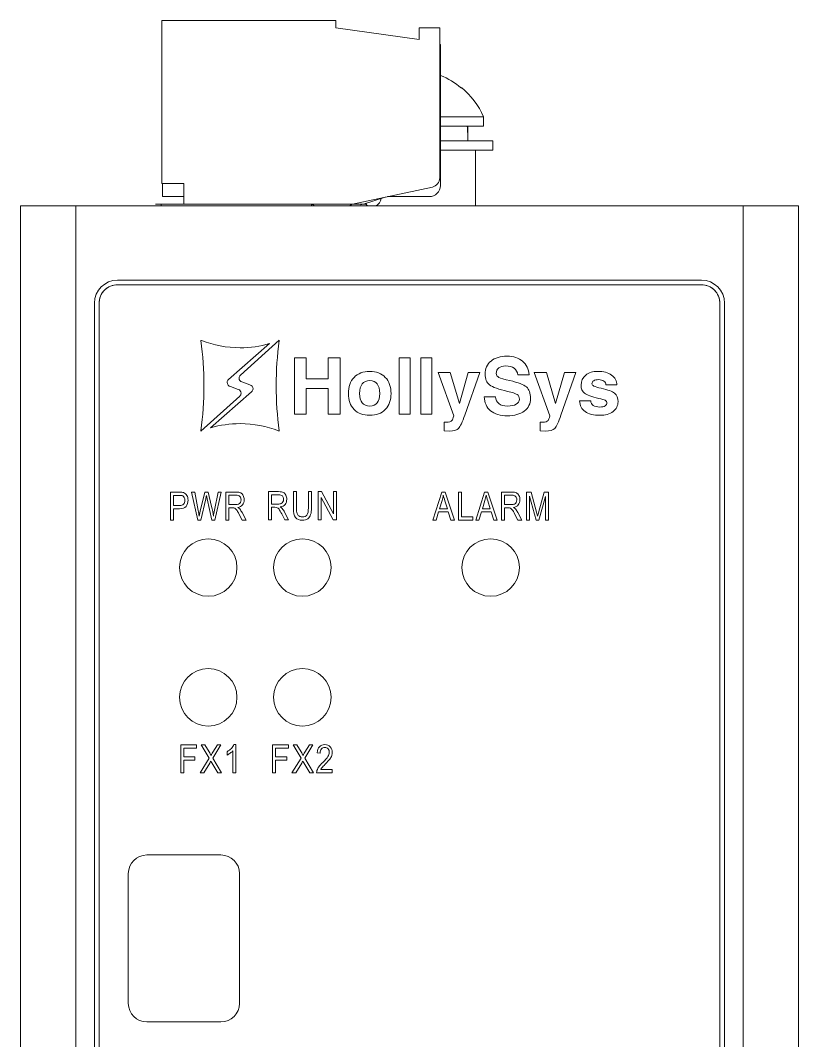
# Model space of a CAD drawing. Header units: millimetres. Extents: x 33157 to 59611, y -29750 to 1750.
# Drawn here: x 54404.7 to 54446.7, y 423.5 to 478.5 of the extents above; entities that cross this region are included whole.
import ezdxf

# ---------------------------------------------------------------- set-up
doc = ezdxf.new("R2010")
doc.units = ezdxf.units.MM
doc.layers.get('0').update_dxf_attribs({"lineweight": 18})

msp = doc.modelspace()

# ---------------------------------------------------------------- linework, layer by layer
at = {"linetype": 'Continuous'}
for p, q in [((54412.37, 478.528), (54412.37, 469.728)), ((54421.77, 478.528), (54412.37, 478.528)), ((54421.77, 478.128), (54421.77, 478.528)), ((54421.77, 478.128), (54426.27, 477.5)), ((54426.27, 478.128), (54426.27, 477.5)), ((54427.37, 478.128), (54426.27, 478.128)), ((54427.37, 470.033), (54427.37, 478.128)), ((54427.37, 477.228), (54427.41, 477.228)), ((54427.41, 477.228), (54427.41, 469.628)), ((54428.54, 474.915), (54428.54, 474.878)), ((54429.74, 473.328), (54427.41, 473.328)), ((54429.74, 473.328), (54429.74, 472.828)), ((54429.74, 472.828), (54427.41, 472.828)), ((54430.24, 472.028), (54427.41, 472.028)), ((54430.24, 472.028), (54430.24, 471.528)), ((54430.24, 471.528), (54427.41, 471.528)), ((54429.3, 468.528), (54429.3, 471.528)), ((54412.37, 469.728), (54413.57, 469.728)), ((54412.41, 469.028), (54412.41, 469.728)), ((54413.57, 469.728), (54413.57, 468.628)), ((54426.974, 469.544), (54422.665, 468.628)), ((54413.57, 469.028), (54412.41, 469.028)), ((54424.435, 469.004), (54423.252, 468.628)), ((54426.81, 469.028), (54424.547, 469.028)), ((54404.74, 468.528), (54404.74, 333.528)), ((54407.74, 468.528), (54404.74, 468.528)), ((54407.74, 468.528), (54407.74, 333.528)), ((54407.74, 468.528), (54443.74, 468.528)), ((54412.34, 468.628), (54412.04, 468.628)), ((54412.04, 468.628), (54420.94, 468.628)), ((54412.34, 468.528), (54412.34, 468.628)), ((54420.44, 468.628), (54412.34, 468.628)), ((54420.44, 468.628), (54420.476, 468.528)), ((54420.44, 468.628), (54422.665, 468.628)), ((54423.44, 468.628), (54422.665, 468.628)), ((54423.252, 468.628), (54422.665, 468.628)), ((54423.252, 468.628), (54423.087, 468.58)), ((54423.44, 468.628), (54423.252, 468.628)), ((54443.74, 333.528), (54443.74, 468.528)), ((54443.74, 468.528), (54446.74, 468.528)), ((54446.74, 333.528), (54446.74, 468.528)), ((54441.49, 464.528), (54409.99, 464.528)), ((54441.49, 464.278), (54409.99, 464.278)), ((54408.74, 463.278), (54408.74, 338.778)), ((54408.99, 463.278), (54408.99, 338.778)), ((54442.49, 338.778), (54442.49, 463.278)), ((54442.74, 338.778), (54442.74, 463.278)), ((54415.565, 433.528), (54411.565, 433.528)), ((54410.565, 432.528), (54410.565, 425.528)), ((54416.565, 425.528), (54416.565, 432.528)), ((54411.565, 424.528), (54415.565, 424.528))]:
    msp.add_line(p, q, dxfattribs=at)
for p, q in [((54408.989, 463.278), (54408.989, 338.778)), ((54442.489, 463.278), (54442.489, 338.778))]:
    msp.add_line(p, q)
for centre, radius, start, end in [((54425.74, 471.551), 4.348, 49.9142, 67.4118), ((54425.74, 471.551), 4.377, 23.9523, 50.2291), ((54425.74, 471.551), 4.377, 23.9523, 50.2291), ((54426.87, 470.033), 0.5, 282, 0), ((54426.81, 469.628), 0.6, 270, 0), ((54423.71, 468.983), 0.5, 293.1696, 354.0635), ((54420.37, 468.328), 0.3, 42.3954, 75.5251), ((54420.56, 468.328), 0.3, 108.4885, 111.9989), ((54422.777, 468.311), 0.336, 109.3795, 139.6313), ((54423.71, 468.983), 0.5, 221.2199, 246.9862), ((54409.99, 463.278), 1.25, 90, 180), ((54409.99, 463.278), 1, 90, 180), ((54441.49, 463.278), 1.25, 360, 90), ((54441.49, 463.278), 1, 360, 90), ((54411.565, 432.528), 1, 90, 180), ((54415.565, 432.528), 1, 0, 90), ((54411.565, 425.528), 1, 180, 270), ((54415.565, 425.528), 1, 270, 0)]:
    msp.add_arc(centre, radius, start, end, dxfattribs=at)
for centre, start_param, end_param in [((54425.74, 472.028), 4.712389, 4.859102), ((54425.74, 472.828), 4.639003, 4.712389)]:
    msp.add_ellipse(centre, major_axis=(0, 5.456), ratio=0.57735, start_param=start_param, end_param=end_param, dxfattribs=at)
for points in [[(54409.989, 464.278), (54409.724, 464.278), (54409.47, 464.172), (54409.282, 463.984)], [(54441.489, 464.278), (54441.489, 464.278), (54409.989, 464.278), (54409.989, 464.278)], [(54442.196, 463.985), (54442.008, 464.173), (54441.755, 464.278), (54441.489, 464.278)], [(54409.282, 463.984), (54409.095, 463.797), (54408.989, 463.543), (54408.989, 463.278)], [(54442.489, 463.278), (54442.489, 463.543), (54442.384, 463.798), (54442.196, 463.985)]]:
    msp.add_open_spline(points, degree=3)
for points, knots in [([(54416.496, 458.633), (54416.496, 458.633), (54416.496, 458.633), (54416.496, 458.633), (54416.496, 458.633), (54416.074, 458.787), (54416.074, 458.787), (54415.974, 458.808), (54415.9, 458.897), (54415.9, 459.002), (54415.9, 459.068), (54415.929, 459.127), (54415.975, 459.167), (54415.975, 459.167), (54415.975, 459.169), (54415.975, 459.169), (54415.975, 459.169), (54418.185, 461.101), (54418.185, 461.101), (54417.68, 460.956), (54417.147, 460.878), (54416.597, 460.878), (54415.863, 460.878), (54415.162, 461.016), (54414.517, 461.266), (54414.506, 461.27), (54414.496, 461.273), (54414.485, 461.277), (54414.485, 461.277), (54414.485, 461.263), (54414.485, 461.263), (54414.592, 460.468), (54414.648, 459.657), (54414.648, 458.833), (54414.648, 458.009), (54414.592, 457.198), (54414.485, 456.403), (54414.485, 456.403), (54414.485, 456.386), (54414.485, 456.386), (54414.485, 456.386), (54416.581, 458.264), (54416.581, 458.264), (54416.581, 458.264), (54416.581, 458.265), (54416.581, 458.265), (54416.623, 458.305), (54416.649, 458.361), (54416.649, 458.424), (54416.649, 458.522), (54416.585, 458.604), (54416.496, 458.633)], [0, 0, 0, 0, 135334.349744, 135334.349744, 135334.349744, 270668.699488, 270668.699488, 270668.699488, 406003.049233, 406003.049233, 406003.049233, 541337.398977, 541337.398977, 541337.398977, 676671.748721, 676671.748721, 676671.748721, 812006.098465, 812006.098465, 812006.098465, 947340.44821, 947340.44821, 947340.44821, 1082674.797954, 1082674.797954, 1082674.797954, 1218009.147698, 1218009.147698, 1218009.147698, 1353343.497442, 1353343.497442, 1353343.497442, 1488677.847186, 1488677.847186, 1488677.847186, 1624012.196931, 1624012.196931, 1624012.196931, 1759346.546675, 1759346.546675, 1759346.546675, 1894680.896419, 1894680.896419, 1894680.896419, 2030015.246163, 2030015.246163, 2030015.246163, 2165349.595908, 2165349.595908, 2165349.595908, 2300683.945652, 2300683.945652, 2300683.945652, 2300683.945652]), ([(54416.697, 459.031), (54416.697, 459.031), (54416.697, 459.031), (54416.697, 459.031), (54416.697, 459.031), (54417.119, 458.877), (54417.119, 458.877), (54417.219, 458.855), (54417.294, 458.767), (54417.294, 458.662), (54417.294, 458.595), (54417.264, 458.537), (54417.218, 458.496), (54417.218, 458.496), (54417.218, 458.495), (54417.218, 458.495), (54417.218, 458.495), (54415.008, 456.563), (54415.008, 456.563), (54415.513, 456.707), (54416.046, 456.785), (54416.597, 456.785), (54417.33, 456.785), (54418.031, 456.647), (54418.676, 456.397), (54418.687, 456.394), (54418.698, 456.39), (54418.708, 456.387), (54418.708, 456.387), (54418.708, 456.401), (54418.708, 456.401), (54418.602, 457.196), (54418.545, 458.006), (54418.545, 458.831), (54418.545, 459.655), (54418.602, 460.466), (54418.708, 461.261), (54418.708, 461.261), (54418.708, 461.278), (54418.708, 461.278), (54418.708, 461.278), (54416.612, 459.4), (54416.612, 459.4), (54416.612, 459.4), (54416.612, 459.399), (54416.612, 459.399), (54416.571, 459.359), (54416.544, 459.302), (54416.544, 459.24), (54416.544, 459.142), (54416.609, 459.06), (54416.697, 459.031)], [0, 0, 0, 0, 135340.951552, 135340.951552, 135340.951552, 270681.903104, 270681.903104, 270681.903104, 406022.854656, 406022.854656, 406022.854656, 541363.806208, 541363.806208, 541363.806208, 676704.757761, 676704.757761, 676704.757761, 812045.709313, 812045.709313, 812045.709313, 947386.660865, 947386.660865, 947386.660865, 1082727.612417, 1082727.612417, 1082727.612417, 1218068.563969, 1218068.563969, 1218068.563969, 1353409.515521, 1353409.515521, 1353409.515521, 1488750.467073, 1488750.467073, 1488750.467073, 1624091.418625, 1624091.418625, 1624091.418625, 1759432.370178, 1759432.370178, 1759432.370178, 1894773.32173, 1894773.32173, 1894773.32173, 2030114.273282, 2030114.273282, 2030114.273282, 2165455.224834, 2165455.224834, 2165455.224834, 2300796.176386, 2300796.176386, 2300796.176386, 2300796.176386]), ([(54419.531, 460.338), (54419.531, 460.338), (54419.849, 460.338), (54419.849, 460.338), (54419.849, 460.338), (54420.168, 460.338), (54420.168, 460.338), (54420.168, 460.338), (54420.168, 459.198), (54420.168, 459.198), (54420.168, 459.198), (54421.359, 459.198), (54421.359, 459.198), (54421.359, 459.198), (54421.359, 460.338), (54421.359, 460.338), (54421.359, 460.338), (54421.676, 460.338), (54421.676, 460.338), (54421.676, 460.338), (54421.995, 460.338), (54421.995, 460.338), (54421.995, 460.338), (54421.995, 457.293), (54421.995, 457.293), (54421.995, 457.293), (54421.678, 457.293), (54421.678, 457.293), (54421.678, 457.293), (54421.359, 457.293), (54421.359, 457.293), (54421.359, 457.293), (54421.359, 458.674), (54421.359, 458.674), (54421.359, 458.674), (54420.168, 458.674), (54420.168, 458.674), (54420.168, 458.674), (54420.168, 457.293), (54420.168, 457.293), (54420.168, 457.293), (54419.851, 457.293), (54419.851, 457.293), (54419.851, 457.293), (54419.531, 457.293), (54419.531, 457.293), (54419.531, 457.293), (54419.531, 460.338), (54419.531, 460.338)], [0, 0, 0, 0, 135616.885115, 135616.885115, 135616.885115, 271233.770231, 271233.770231, 271233.770231, 406850.655346, 406850.655346, 406850.655346, 542467.540462, 542467.540462, 542467.540462, 678084.425577, 678084.425577, 678084.425577, 813701.310693, 813701.310693, 813701.310693, 949318.195808, 949318.195808, 949318.195808, 1084935.080924, 1084935.080924, 1084935.080924, 1220551.966039, 1220551.966039, 1220551.966039, 1356168.851154, 1356168.851154, 1356168.851154, 1491785.73627, 1491785.73627, 1491785.73627, 1627402.621385, 1627402.621385, 1627402.621385, 1763019.506501, 1763019.506501, 1763019.506501, 1898636.391616, 1898636.391616, 1898636.391616, 2034253.276732, 2034253.276732, 2034253.276732, 2169870.161847, 2169870.161847, 2169870.161847, 2169870.161847]), ([(54425.178, 460.338), (54425.178, 460.338), (54425.474, 460.338), (54425.474, 460.338), (54425.474, 460.338), (54425.772, 460.338), (54425.772, 460.338), (54425.772, 460.338), (54425.772, 457.293), (54425.772, 457.293), (54425.772, 457.293), (54425.476, 457.293), (54425.476, 457.293), (54425.476, 457.293), (54425.178, 457.293), (54425.178, 457.293), (54425.178, 457.293), (54425.178, 460.338), (54425.178, 460.338)], [0, 0, 0, 0, 143616.103608, 143616.103608, 143616.103608, 287232.207216, 287232.207216, 287232.207216, 430848.310824, 430848.310824, 430848.310824, 574464.414432, 574464.414432, 574464.414432, 718080.518041, 718080.518041, 718080.518041, 861696.621649, 861696.621649, 861696.621649, 861696.621649]), ([(54426.357, 460.338), (54426.357, 460.338), (54426.653, 460.338), (54426.653, 460.338), (54426.653, 460.338), (54426.951, 460.338), (54426.951, 460.338), (54426.951, 460.338), (54426.951, 457.293), (54426.951, 457.293), (54426.951, 457.293), (54426.655, 457.293), (54426.655, 457.293), (54426.655, 457.293), (54426.357, 457.293), (54426.357, 457.293), (54426.357, 457.293), (54426.357, 460.338), (54426.357, 460.338)], [0, 0, 0, 0, 143619.226902, 143619.226902, 143619.226902, 287238.453803, 287238.453803, 287238.453803, 430857.680705, 430857.680705, 430857.680705, 574476.907606, 574476.907606, 574476.907606, 718096.134508, 718096.134508, 718096.134508, 861715.361409, 861715.361409, 861715.361409, 861715.361409]), ([(54431.578, 459.423), (54431.567, 459.568), (54431.503, 459.684), (54431.388, 459.769), (54431.272, 459.854), (54431.121, 459.896), (54430.935, 459.896), (54430.773, 459.896), (54430.647, 459.861), (54430.556, 459.79), (54430.465, 459.719), (54430.419, 459.62), (54430.419, 459.493), (54430.419, 459.402), (54430.467, 459.331), (54430.562, 459.282), (54430.656, 459.232), (54430.856, 459.173), (54431.161, 459.106), (54431.604, 459.006), (54431.9, 458.892), (54432.049, 458.762), (54432.199, 458.633), (54432.273, 458.427), (54432.273, 458.142), (54432.273, 457.857), (54432.161, 457.63), (54431.936, 457.462), (54431.711, 457.294), (54431.406, 457.21), (54431.022, 457.21), (54430.637, 457.21), (54430.336, 457.3), (54430.119, 457.478), (54429.902, 457.656), (54429.786, 457.909), (54429.771, 458.238), (54429.771, 458.238), (54430.384, 458.238), (54430.384, 458.238), (54430.391, 458.076), (54430.45, 457.952), (54430.56, 457.865), (54430.671, 457.778), (54430.825, 457.735), (54431.022, 457.735), (54431.225, 457.735), (54431.384, 457.768), (54431.498, 457.833), (54431.612, 457.899), (54431.669, 457.989), (54431.669, 458.105), (54431.669, 458.22), (54431.628, 458.304), (54431.546, 458.358), (54431.465, 458.412), (54431.294, 458.468), (54431.032, 458.526), (54430.548, 458.633), (54430.226, 458.75), (54430.063, 458.876), (54429.901, 459), (54429.82, 459.194), (54429.82, 459.458), (54429.82, 459.753), (54429.927, 459.988), (54430.141, 460.161), (54430.355, 460.334), (54430.645, 460.421), (54431.009, 460.421), (54431.35, 460.421), (54431.628, 460.331), (54431.842, 460.151), (54432.056, 459.971), (54432.175, 459.728), (54432.199, 459.423), (54432.199, 459.423), (54431.578, 459.423), (54431.578, 459.423)], [0, 0, 0, 0, 133799.30473, 133799.30473, 133799.30473, 267598.60946, 267598.60946, 267598.60946, 401397.91419, 401397.91419, 401397.91419, 535197.218921, 535197.218921, 535197.218921, 668996.523651, 668996.523651, 668996.523651, 802795.828381, 802795.828381, 802795.828381, 936595.133111, 936595.133111, 936595.133111, 1070394.437841, 1070394.437841, 1070394.437841, 1204193.742571, 1204193.742571, 1204193.742571, 1337993.047301, 1337993.047301, 1337993.047301, 1471792.352031, 1471792.352031, 1471792.352031, 1605591.656762, 1605591.656762, 1605591.656762, 1739390.961492, 1739390.961492, 1739390.961492, 1873190.266222, 1873190.266222, 1873190.266222, 2006989.570952, 2006989.570952, 2006989.570952, 2140788.875682, 2140788.875682, 2140788.875682, 2274588.180412, 2274588.180412, 2274588.180412, 2408387.485142, 2408387.485142, 2408387.485142, 2542186.789872, 2542186.789872, 2542186.789872, 2675986.094603, 2675986.094603, 2675986.094603, 2809785.399333, 2809785.399333, 2809785.399333, 2943584.704063, 2943584.704063, 2943584.704063, 3077384.008793, 3077384.008793, 3077384.008793, 3211183.313523, 3211183.313523, 3211183.313523, 3344982.618253, 3344982.618253, 3344982.618253, 3478781.922983, 3478781.922983, 3478781.922983, 3478781.922983]), ([(54422.752, 457.551), (54422.544, 457.762), (54422.44, 458.047), (54422.44, 458.406), (54422.44, 458.773), (54422.544, 459.065), (54422.752, 459.281), (54422.96, 459.497), (54423.24, 459.605), (54423.592, 459.605), (54423.947, 459.605), (54424.228, 459.497), (54424.435, 459.281), (54424.642, 459.065), (54424.746, 458.773), (54424.746, 458.406), (54424.746, 458.047), (54424.642, 457.762), (54424.435, 457.551), (54424.228, 457.34), (54423.947, 457.234), (54423.592, 457.234), (54423.24, 457.234), (54422.96, 457.34), (54422.752, 457.551)], [0, 0, 0, 0, 140416.83383, 140416.83383, 140416.83383, 280833.667659, 280833.667659, 280833.667659, 421250.501489, 421250.501489, 421250.501489, 561667.335319, 561667.335319, 561667.335319, 702084.169149, 702084.169149, 702084.169149, 842501.002978, 842501.002978, 842501.002978, 982917.836808, 982917.836808, 982917.836808, 1123334.670638, 1123334.670638, 1123334.670638, 1123334.670638]), ([(54428.722, 457.245), (54428.592, 456.865), (54428.481, 456.627), (54428.388, 456.531), (54428.295, 456.434), (54428.13, 456.386), (54427.892, 456.386), (54427.892, 456.386), (54427.609, 456.392), (54427.609, 456.392), (54427.609, 456.392), (54427.609, 456.868), (54427.609, 456.868), (54427.622, 456.863), (54427.66, 456.86), (54427.723, 456.86), (54427.881, 456.86), (54427.985, 456.892), (54428.033, 456.957), (54428.064, 456.999), (54428.094, 457.084), (54428.124, 457.214), (54428.124, 457.214), (54427.284, 459.546), (54427.284, 459.546), (54427.284, 459.546), (54427.611, 459.546), (54427.611, 459.546), (54427.611, 459.546), (54427.94, 459.546), (54427.94, 459.546), (54427.94, 459.546), (54428.431, 457.874), (54428.431, 457.874), (54428.431, 457.874), (54428.431, 457.874), (54428.431, 457.874), (54428.431, 457.874), (54428.908, 459.546), (54428.908, 459.546), (54428.908, 459.546), (54429.219, 459.546), (54429.219, 459.546), (54429.219, 459.546), (54429.53, 459.546), (54429.53, 459.546), (54429.53, 459.546), (54428.722, 457.245), (54428.722, 457.245)], [0, 0, 0, 0, 135637.963853, 135637.963853, 135637.963853, 271275.927706, 271275.927706, 271275.927706, 406913.89156, 406913.89156, 406913.89156, 542551.855413, 542551.855413, 542551.855413, 678189.819266, 678189.819266, 678189.819266, 813827.783119, 813827.783119, 813827.783119, 949465.746972, 949465.746972, 949465.746972, 1085103.710826, 1085103.710826, 1085103.710826, 1220741.674679, 1220741.674679, 1220741.674679, 1356379.638532, 1356379.638532, 1356379.638532, 1492017.602385, 1492017.602385, 1492017.602385, 1627655.566238, 1627655.566238, 1627655.566238, 1763293.530092, 1763293.530092, 1763293.530092, 1898931.493945, 1898931.493945, 1898931.493945, 2034569.457798, 2034569.457798, 2034569.457798, 2170207.421651, 2170207.421651, 2170207.421651, 2170207.421651]), ([(54433.911, 457.245), (54433.781, 456.865), (54433.669, 456.627), (54433.577, 456.531), (54433.484, 456.434), (54433.319, 456.386), (54433.081, 456.386), (54433.081, 456.386), (54432.797, 456.392), (54432.797, 456.392), (54432.797, 456.392), (54432.797, 456.868), (54432.797, 456.868), (54432.811, 456.863), (54432.849, 456.86), (54432.911, 456.86), (54433.07, 456.86), (54433.174, 456.892), (54433.222, 456.957), (54433.253, 456.999), (54433.283, 457.084), (54433.313, 457.214), (54433.313, 457.214), (54432.473, 459.546), (54432.473, 459.546), (54432.473, 459.546), (54432.8, 459.546), (54432.8, 459.546), (54432.8, 459.546), (54433.129, 459.546), (54433.129, 459.546), (54433.129, 459.546), (54433.619, 457.874), (54433.619, 457.874), (54433.619, 457.874), (54433.62, 457.874), (54433.62, 457.874), (54433.62, 457.874), (54434.097, 459.546), (54434.097, 459.546), (54434.097, 459.546), (54434.408, 459.546), (54434.408, 459.546), (54434.408, 459.546), (54434.719, 459.546), (54434.719, 459.546), (54434.719, 459.546), (54433.911, 457.245), (54433.911, 457.245)], [0, 0, 0, 0, 135650.949086, 135650.949086, 135650.949086, 271301.898171, 271301.898171, 271301.898171, 406952.847257, 406952.847257, 406952.847257, 542603.796342, 542603.796342, 542603.796342, 678254.745428, 678254.745428, 678254.745428, 813905.694513, 813905.694513, 813905.694513, 949556.643599, 949556.643599, 949556.643599, 1085207.592684, 1085207.592684, 1085207.592684, 1220858.54177, 1220858.54177, 1220858.54177, 1356509.490855, 1356509.490855, 1356509.490855, 1492160.439941, 1492160.439941, 1492160.439941, 1627811.389026, 1627811.389026, 1627811.389026, 1763462.338112, 1763462.338112, 1763462.338112, 1899113.287197, 1899113.287197, 1899113.287197, 2034764.236283, 2034764.236283, 2034764.236283, 2170415.185368, 2170415.185368, 2170415.185368, 2170415.185368]), ([(54436.342, 458.869), (54436.342, 458.956), (54436.306, 459.026), (54436.235, 459.079), (54436.163, 459.132), (54436.068, 459.158), (54435.949, 459.158), (54435.834, 459.158), (54435.744, 459.138), (54435.68, 459.099), (54435.616, 459.06), (54435.584, 459.005), (54435.584, 458.934), (54435.584, 458.884), (54435.62, 458.842), (54435.694, 458.806), (54435.765, 458.771), (54435.893, 458.733), (54436.077, 458.692), (54436.442, 458.61), (54436.686, 458.521), (54436.809, 458.425), (54436.932, 458.328), (54436.994, 458.176), (54436.994, 457.969), (54436.994, 457.749), (54436.904, 457.571), (54436.726, 457.436), (54436.547, 457.302), (54436.311, 457.234), (54436.018, 457.234), (54435.671, 457.234), (54435.404, 457.301), (54435.216, 457.433), (54435.029, 457.566), (54434.929, 457.759), (54434.917, 458.013), (54434.917, 458.013), (54435.521, 458.013), (54435.521, 458.013), (54435.526, 457.909), (54435.572, 457.828), (54435.66, 457.769), (54435.747, 457.711), (54435.867, 457.681), (54436.017, 457.681), (54436.136, 457.681), (54436.229, 457.702), (54436.296, 457.742), (54436.363, 457.783), (54436.397, 457.84), (54436.397, 457.913), (54436.397, 457.964), (54436.364, 458.008), (54436.299, 458.044), (54436.234, 458.078), (54436.121, 458.113), (54435.958, 458.149), (54435.576, 458.235), (54435.322, 458.325), (54435.193, 458.421), (54435.065, 458.514), (54435.001, 458.66), (54435.001, 458.858), (54435.001, 459.081), (54435.084, 459.262), (54435.25, 459.399), (54435.417, 459.536), (54435.636, 459.605), (54435.908, 459.605), (54436.214, 459.605), (54436.461, 459.537), (54436.649, 459.403), (54436.837, 459.268), (54436.931, 459.09), (54436.931, 458.869), (54436.931, 458.869), (54436.931, 458.869), (54436.931, 458.869), (54436.931, 458.869), (54436.342, 458.869), (54436.342, 458.869)], [0, 0, 0, 0, 133712.542467, 133712.542467, 133712.542467, 267425.084934, 267425.084934, 267425.084934, 401137.627401, 401137.627401, 401137.627401, 534850.169867, 534850.169867, 534850.169867, 668562.712334, 668562.712334, 668562.712334, 802275.254801, 802275.254801, 802275.254801, 935987.797268, 935987.797268, 935987.797268, 1069700.339735, 1069700.339735, 1069700.339735, 1203412.882202, 1203412.882202, 1203412.882202, 1337125.424668, 1337125.424668, 1337125.424668, 1470837.967135, 1470837.967135, 1470837.967135, 1604550.509602, 1604550.509602, 1604550.509602, 1738263.052069, 1738263.052069, 1738263.052069, 1871975.594536, 1871975.594536, 1871975.594536, 2005688.137003, 2005688.137003, 2005688.137003, 2139400.679469, 2139400.679469, 2139400.679469, 2273113.221936, 2273113.221936, 2273113.221936, 2406825.764403, 2406825.764403, 2406825.764403, 2540538.30687, 2540538.30687, 2540538.30687, 2674250.849337, 2674250.849337, 2674250.849337, 2807963.391804, 2807963.391804, 2807963.391804, 2941675.93427, 2941675.93427, 2941675.93427, 3075388.476737, 3075388.476737, 3075388.476737, 3209101.019204, 3209101.019204, 3209101.019204, 3342813.561671, 3342813.561671, 3342813.561671, 3476526.104138, 3476526.104138, 3476526.104138, 3610238.646605, 3610238.646605, 3610238.646605, 3610238.646605]), ([(54423.997, 457.906), (54424.089, 458.022), (54424.136, 458.191), (54424.136, 458.413), (54424.136, 458.64), (54424.089, 458.813), (54423.997, 458.931), (54423.904, 459.048), (54423.769, 459.107), (54423.592, 459.107), (54423.415, 459.107), (54423.28, 459.048), (54423.188, 458.931), (54423.096, 458.813), (54423.05, 458.64), (54423.05, 458.413), (54423.05, 458.191), (54423.096, 458.022), (54423.188, 457.906), (54423.28, 457.79), (54423.415, 457.732), (54423.592, 457.732), (54423.769, 457.732), (54423.904, 457.79), (54423.997, 457.906)], [0, 0, 0, 0, 140418.401402, 140418.401402, 140418.401402, 280836.802804, 280836.802804, 280836.802804, 421255.204206, 421255.204206, 421255.204206, 561673.605609, 561673.605609, 561673.605609, 702092.007011, 702092.007011, 702092.007011, 842510.408413, 842510.408413, 842510.408413, 982928.809815, 982928.809815, 982928.809815, 1123347.211217, 1123347.211217, 1123347.211217, 1123347.211217]), ([(54412.838, 451.578), (54412.838, 451.578), (54412.838, 453.093), (54412.838, 453.093), (54412.838, 453.093), (54413.306, 453.093), (54413.306, 453.093), (54413.417, 453.093), (54413.498, 453.084), (54413.551, 453.064), (54413.622, 453.038), (54413.679, 452.99), (54413.722, 452.919), (54413.765, 452.848), (54413.786, 452.761), (54413.786, 452.658), (54413.786, 452.522), (54413.751, 452.411), (54413.682, 452.325), (54413.612, 452.239), (54413.492, 452.196), (54413.321, 452.196), (54413.321, 452.196), (54413.003, 452.196), (54413.003, 452.196), (54413.003, 452.196), (54413.003, 451.578), (54413.003, 451.578), (54413.003, 451.578), (54412.838, 451.578), (54412.838, 451.578)], [0, 0, 0, 0, 138482.837407, 138482.837407, 138482.837407, 276965.674815, 276965.674815, 276965.674815, 415448.512222, 415448.512222, 415448.512222, 553931.34963, 553931.34963, 553931.34963, 692414.187037, 692414.187037, 692414.187037, 830897.024445, 830897.024445, 830897.024445, 969379.861852, 969379.861852, 969379.861852, 1107862.69926, 1107862.69926, 1107862.69926, 1246345.536667, 1246345.536667, 1246345.536667, 1384828.374075, 1384828.374075, 1384828.374075, 1384828.374075]), ([(54413.003, 452.374), (54413.003, 452.374), (54413.324, 452.374), (54413.324, 452.374), (54413.426, 452.374), (54413.5, 452.397), (54413.547, 452.442), (54413.594, 452.488), (54413.617, 452.557), (54413.617, 452.65), (54413.617, 452.71), (54413.605, 452.761), (54413.582, 452.804), (54413.559, 452.847), (54413.531, 452.876), (54413.499, 452.892), (54413.466, 452.908), (54413.407, 452.916), (54413.321, 452.916), (54413.321, 452.916), (54413.003, 452.916), (54413.003, 452.916), (54413.003, 452.916), (54413.003, 452.374), (54413.003, 452.374)], [0, 0, 0, 0, 140400.878736, 140400.878736, 140400.878736, 280801.757472, 280801.757472, 280801.757472, 421202.636207, 421202.636207, 421202.636207, 561603.514943, 561603.514943, 561603.514943, 702004.393679, 702004.393679, 702004.393679, 842405.272415, 842405.272415, 842405.272415, 982806.151151, 982806.151151, 982806.151151, 1123207.029886, 1123207.029886, 1123207.029886, 1123207.029886]), ([(54414.31, 451.578), (54414.31, 451.578), (54413.982, 453.093), (54413.982, 453.093), (54413.982, 453.093), (54414.15, 453.093), (54414.15, 453.093), (54414.15, 453.093), (54414.339, 452.1), (54414.339, 452.1), (54414.359, 451.998), (54414.376, 451.895), (54414.391, 451.79), (54414.391, 451.79), (54414.448, 452.07), (54414.448, 452.07), (54414.448, 452.07), (54414.688, 453.093), (54414.688, 453.093), (54414.688, 453.093), (54414.882, 453.093), (54414.882, 453.093), (54414.882, 453.093), (54415.06, 452.326), (54415.06, 452.326), (54415.104, 452.139), (54415.136, 451.961), (54415.158, 451.79), (54415.174, 451.888), (54415.194, 451.998), (54415.219, 452.12), (54415.219, 452.12), (54415.414, 453.093), (54415.414, 453.093), (54415.414, 453.093), (54415.582, 453.093), (54415.582, 453.093), (54415.582, 453.093), (54415.241, 451.578), (54415.241, 451.578), (54415.241, 451.578), (54415.08, 451.578), (54415.08, 451.578), (54415.08, 451.578), (54414.818, 452.732), (54414.818, 452.732), (54414.818, 452.732), (54414.779, 452.91), (54414.779, 452.91), (54414.767, 452.844), (54414.755, 452.785), (54414.742, 452.732), (54414.742, 452.732), (54414.476, 451.578), (54414.476, 451.578), (54414.476, 451.578), (54414.31, 451.578), (54414.31, 451.578)], [0, 0, 0, 0, 134865.122125, 134865.122125, 134865.122125, 269730.244249, 269730.244249, 269730.244249, 404595.366374, 404595.366374, 404595.366374, 539460.488498, 539460.488498, 539460.488498, 674325.610623, 674325.610623, 674325.610623, 809190.732747, 809190.732747, 809190.732747, 944055.854872, 944055.854872, 944055.854872, 1078920.976996, 1078920.976996, 1078920.976996, 1213786.099121, 1213786.099121, 1213786.099121, 1348651.221245, 1348651.221245, 1348651.221245, 1483516.34337, 1483516.34337, 1483516.34337, 1618381.465494, 1618381.465494, 1618381.465494, 1753246.587619, 1753246.587619, 1753246.587619, 1888111.709744, 1888111.709744, 1888111.709744, 2022976.831868, 2022976.831868, 2022976.831868, 2157841.953993, 2157841.953993, 2157841.953993, 2292707.076117, 2292707.076117, 2292707.076117, 2427572.198242, 2427572.198242, 2427572.198242, 2562437.320366, 2562437.320366, 2562437.320366, 2562437.320366]), ([(54415.827, 451.578), (54415.827, 451.578), (54415.827, 453.093), (54415.827, 453.093), (54415.827, 453.093), (54416.377, 453.093), (54416.377, 453.093), (54416.492, 453.093), (54416.577, 453.079), (54416.632, 453.051), (54416.687, 453.023), (54416.732, 452.975), (54416.767, 452.91), (54416.802, 452.844), (54416.819, 452.767), (54416.819, 452.681), (54416.819, 452.566), (54416.79, 452.473), (54416.73, 452.402), (54416.671, 452.331), (54416.584, 452.286), (54416.47, 452.267), (54416.516, 452.239), (54416.552, 452.212), (54416.576, 452.183), (54416.625, 452.126), (54416.668, 452.061), (54416.705, 451.99), (54416.705, 451.99), (54416.921, 451.578), (54416.921, 451.578), (54416.921, 451.578), (54416.715, 451.578), (54416.715, 451.578), (54416.715, 451.578), (54416.548, 451.892), (54416.548, 451.892), (54416.484, 452.015), (54416.436, 452.098), (54416.403, 452.141), (54416.371, 452.185), (54416.339, 452.213), (54416.309, 452.228), (54416.278, 452.243), (54416.236, 452.251), (54416.181, 452.251), (54416.181, 452.251), (54415.992, 452.251), (54415.992, 452.251), (54415.992, 452.251), (54415.992, 451.578), (54415.992, 451.578), (54415.992, 451.578), (54415.827, 451.578), (54415.827, 451.578)], [0, 0, 0, 0, 135084.083709, 135084.083709, 135084.083709, 270168.167419, 270168.167419, 270168.167419, 405252.251128, 405252.251128, 405252.251128, 540336.334838, 540336.334838, 540336.334838, 675420.418547, 675420.418547, 675420.418547, 810504.502257, 810504.502257, 810504.502257, 945588.585966, 945588.585966, 945588.585966, 1080672.669676, 1080672.669676, 1080672.669676, 1215756.753385, 1215756.753385, 1215756.753385, 1350840.837095, 1350840.837095, 1350840.837095, 1485924.920804, 1485924.920804, 1485924.920804, 1621009.004514, 1621009.004514, 1621009.004514, 1756093.088223, 1756093.088223, 1756093.088223, 1891177.171933, 1891177.171933, 1891177.171933, 2026261.255642, 2026261.255642, 2026261.255642, 2161345.339352, 2161345.339352, 2161345.339352, 2296429.423061, 2296429.423061, 2296429.423061, 2431513.506771, 2431513.506771, 2431513.506771, 2431513.506771]), ([(54415.992, 452.424), (54415.992, 452.424), (54416.345, 452.424), (54416.345, 452.424), (54416.422, 452.424), (54416.48, 452.434), (54416.52, 452.452), (54416.56, 452.471), (54416.592, 452.5), (54416.615, 452.54), (54416.638, 452.58), (54416.65, 452.627), (54416.65, 452.68), (54416.65, 452.756), (54416.628, 452.817), (54416.583, 452.86), (54416.538, 452.904), (54416.472, 452.926), (54416.384, 452.926), (54416.384, 452.926), (54415.992, 452.926), (54415.992, 452.926), (54415.992, 452.926), (54415.992, 452.424), (54415.992, 452.424)], [0, 0, 0, 0, 140408.822027, 140408.822027, 140408.822027, 280817.644054, 280817.644054, 280817.644054, 421226.466081, 421226.466081, 421226.466081, 561635.288107, 561635.288107, 561635.288107, 702044.110134, 702044.110134, 702044.110134, 842452.932161, 842452.932161, 842452.932161, 982861.754188, 982861.754188, 982861.754188, 1123270.576215, 1123270.576215, 1123270.576215, 1123270.576215]), ([(54418.123, 451.603), (54418.123, 451.603), (54418.123, 453.119), (54418.123, 453.119), (54418.123, 453.119), (54418.674, 453.119), (54418.674, 453.119), (54418.789, 453.119), (54418.874, 453.105), (54418.929, 453.076), (54418.983, 453.048), (54419.028, 453.001), (54419.064, 452.935), (54419.098, 452.869), (54419.116, 452.793), (54419.116, 452.706), (54419.116, 452.591), (54419.087, 452.499), (54419.027, 452.428), (54418.967, 452.357), (54418.88, 452.312), (54418.767, 452.292), (54418.813, 452.265), (54418.848, 452.237), (54418.873, 452.209), (54418.921, 452.151), (54418.964, 452.086), (54419.001, 452.016), (54419.001, 452.016), (54419.218, 451.603), (54419.218, 451.603), (54419.218, 451.603), (54419.011, 451.603), (54419.011, 451.603), (54419.011, 451.603), (54418.845, 451.918), (54418.845, 451.918), (54418.781, 452.041), (54418.733, 452.124), (54418.7, 452.167), (54418.667, 452.21), (54418.636, 452.239), (54418.605, 452.254), (54418.575, 452.269), (54418.532, 452.276), (54418.478, 452.276), (54418.478, 452.276), (54418.289, 452.276), (54418.289, 452.276), (54418.289, 452.276), (54418.289, 451.603), (54418.289, 451.603), (54418.289, 451.603), (54418.123, 451.603), (54418.123, 451.603)], [0, 0, 0, 0, 135089.777455, 135089.777455, 135089.777455, 270179.55491, 270179.55491, 270179.55491, 405269.332365, 405269.332365, 405269.332365, 540359.10982, 540359.10982, 540359.10982, 675448.887275, 675448.887275, 675448.887275, 810538.66473, 810538.66473, 810538.66473, 945628.442185, 945628.442185, 945628.442185, 1080718.21964, 1080718.21964, 1080718.21964, 1215807.997095, 1215807.997095, 1215807.997095, 1350897.77455, 1350897.77455, 1350897.77455, 1485987.552005, 1485987.552005, 1485987.552005, 1621077.32946, 1621077.32946, 1621077.32946, 1756167.106915, 1756167.106915, 1756167.106915, 1891256.88437, 1891256.88437, 1891256.88437, 2026346.661825, 2026346.661825, 2026346.661825, 2161436.43928, 2161436.43928, 2161436.43928, 2296526.216735, 2296526.216735, 2296526.216735, 2431615.99419, 2431615.99419, 2431615.99419, 2431615.99419]), ([(54418.289, 452.45), (54418.289, 452.45), (54418.641, 452.45), (54418.641, 452.45), (54418.719, 452.45), (54418.777, 452.459), (54418.817, 452.478), (54418.857, 452.496), (54418.888, 452.526), (54418.912, 452.566), (54418.935, 452.606), (54418.947, 452.652), (54418.947, 452.705), (54418.947, 452.782), (54418.925, 452.842), (54418.88, 452.886), (54418.835, 452.93), (54418.769, 452.951), (54418.68, 452.951), (54418.68, 452.951), (54418.289, 452.951), (54418.289, 452.951), (54418.289, 452.951), (54418.289, 452.45), (54418.289, 452.45)], [0, 0, 0, 0, 140414.740092, 140414.740092, 140414.740092, 280829.480185, 280829.480185, 280829.480185, 421244.220277, 421244.220277, 421244.220277, 561658.960369, 561658.960369, 561658.960369, 702073.700462, 702073.700462, 702073.700462, 842488.440554, 842488.440554, 842488.440554, 982903.180646, 982903.180646, 982903.180646, 1123317.920738, 1123317.920738, 1123317.920738, 1123317.920738]), ([(54420.283, 453.119), (54420.283, 453.119), (54420.448, 453.119), (54420.448, 453.119), (54420.448, 453.119), (54420.448, 452.243), (54420.448, 452.243), (54420.448, 452.097), (54420.434, 451.976), (54420.406, 451.882), (54420.377, 451.788), (54420.325, 451.714), (54420.25, 451.659), (54420.175, 451.605), (54420.079, 451.578), (54419.963, 451.578), (54419.799, 451.578), (54419.677, 451.627), (54419.595, 451.725), (54419.514, 451.822), (54419.473, 451.995), (54419.473, 452.243), (54419.473, 452.243), (54419.473, 453.119), (54419.473, 453.119), (54419.473, 453.119), (54419.638, 453.119), (54419.638, 453.119), (54419.638, 453.119), (54419.638, 452.244), (54419.638, 452.244), (54419.638, 452.107), (54419.648, 452.007), (54419.669, 451.946), (54419.691, 451.885), (54419.726, 451.838), (54419.774, 451.806), (54419.823, 451.774), (54419.881, 451.758), (54419.951, 451.758), (54420.067, 451.758), (54420.152, 451.791), (54420.205, 451.857), (54420.257, 451.923), (54420.283, 452.052), (54420.283, 452.244), (54420.283, 452.244), (54420.283, 453.119), (54420.283, 453.119)], [0, 0, 0, 0, 135625.428425, 135625.428425, 135625.428425, 271250.85685, 271250.85685, 271250.85685, 406876.285276, 406876.285276, 406876.285276, 542501.713701, 542501.713701, 542501.713701, 678127.142126, 678127.142126, 678127.142126, 813752.570551, 813752.570551, 813752.570551, 949377.998977, 949377.998977, 949377.998977, 1085003.427402, 1085003.427402, 1085003.427402, 1220628.855827, 1220628.855827, 1220628.855827, 1356254.284252, 1356254.284252, 1356254.284252, 1491879.712677, 1491879.712677, 1491879.712677, 1627505.141103, 1627505.141103, 1627505.141103, 1763130.569528, 1763130.569528, 1763130.569528, 1898755.997953, 1898755.997953, 1898755.997953, 2034381.426378, 2034381.426378, 2034381.426378, 2170006.854804, 2170006.854804, 2170006.854804, 2170006.854804]), ([(54420.818, 451.603), (54420.818, 451.603), (54420.818, 453.119), (54420.818, 453.119), (54420.818, 453.119), (54420.987, 453.119), (54420.987, 453.119), (54420.987, 453.119), (54421.639, 451.926), (54421.639, 451.926), (54421.639, 451.926), (54421.639, 453.119), (54421.639, 453.119), (54421.639, 453.119), (54421.795, 453.119), (54421.795, 453.119), (54421.795, 453.119), (54421.795, 451.603), (54421.795, 451.603), (54421.795, 451.603), (54421.628, 451.603), (54421.628, 451.603), (54421.628, 451.603), (54420.976, 452.794), (54420.976, 452.794), (54420.976, 452.794), (54420.976, 451.603), (54420.976, 451.603), (54420.976, 451.603), (54420.818, 451.603), (54420.818, 451.603)], [0, 0, 0, 0, 138501.881906, 138501.881906, 138501.881906, 277003.763812, 277003.763812, 277003.763812, 415505.645717, 415505.645717, 415505.645717, 554007.527623, 554007.527623, 554007.527623, 692509.409529, 692509.409529, 692509.409529, 831011.291435, 831011.291435, 831011.291435, 969513.173341, 969513.173341, 969513.173341, 1108015.055247, 1108015.055247, 1108015.055247, 1246516.937152, 1246516.937152, 1246516.937152, 1385018.819058, 1385018.819058, 1385018.819058, 1385018.819058]), ([(54427.002, 451.578), (54427.002, 451.578), (54427.48, 453.093), (54427.48, 453.093), (54427.48, 453.093), (54427.657, 453.093), (54427.657, 453.093), (54427.657, 453.093), (54428.164, 451.578), (54428.164, 451.578), (54428.164, 451.578), (54427.976, 451.578), (54427.976, 451.578), (54427.976, 451.578), (54427.833, 452.037), (54427.833, 452.037), (54427.833, 452.037), (54427.309, 452.037), (54427.309, 452.037), (54427.309, 452.037), (54427.175, 451.578), (54427.175, 451.578), (54427.175, 451.578), (54427.002, 451.578), (54427.002, 451.578)], [0, 0, 0, 0, 140435.69322, 140435.69322, 140435.69322, 280871.38644, 280871.38644, 280871.38644, 421307.07966, 421307.07966, 421307.07966, 561742.77288, 561742.77288, 561742.77288, 702178.4661, 702178.4661, 702178.4661, 842614.15932, 842614.15932, 842614.15932, 983049.85254, 983049.85254, 983049.85254, 1123485.54576, 1123485.54576, 1123485.54576, 1123485.54576]), ([(54427.357, 452.2), (54427.357, 452.2), (54427.782, 452.2), (54427.782, 452.2), (54427.782, 452.2), (54427.652, 452.62), (54427.652, 452.62), (54427.612, 452.749), (54427.582, 452.853), (54427.564, 452.934), (54427.547, 452.837), (54427.525, 452.741), (54427.496, 452.645), (54427.496, 452.645), (54427.357, 452.2), (54427.357, 452.2)], [0, 0, 0, 0, 146231.622298, 146231.622298, 146231.622298, 292463.244597, 292463.244597, 292463.244597, 438694.866895, 438694.866895, 438694.866895, 584926.489193, 584926.489193, 584926.489193, 731158.111492, 731158.111492, 731158.111492, 731158.111492]), ([(54428.383, 451.578), (54428.383, 451.578), (54428.383, 453.093), (54428.383, 453.093), (54428.383, 453.093), (54428.548, 453.093), (54428.548, 453.093), (54428.548, 453.093), (54428.548, 451.756), (54428.548, 451.756), (54428.548, 451.756), (54429.16, 451.756), (54429.16, 451.756), (54429.16, 451.756), (54429.16, 451.578), (54429.16, 451.578), (54429.16, 451.578), (54428.383, 451.578), (54428.383, 451.578)], [0, 0, 0, 0, 143632.826232, 143632.826232, 143632.826232, 287265.652464, 287265.652464, 287265.652464, 430898.478696, 430898.478696, 430898.478696, 574531.304928, 574531.304928, 574531.304928, 718164.13116, 718164.13116, 718164.13116, 861796.957392, 861796.957392, 861796.957392, 861796.957392]), ([(54429.317, 451.578), (54429.317, 451.578), (54429.796, 453.093), (54429.796, 453.093), (54429.796, 453.093), (54429.973, 453.093), (54429.973, 453.093), (54429.973, 453.093), (54430.48, 451.578), (54430.48, 451.578), (54430.48, 451.578), (54430.291, 451.578), (54430.291, 451.578), (54430.291, 451.578), (54430.149, 452.037), (54430.149, 452.037), (54430.149, 452.037), (54429.625, 452.037), (54429.625, 452.037), (54429.625, 452.037), (54429.49, 451.578), (54429.49, 451.578), (54429.49, 451.578), (54429.317, 451.578), (54429.317, 451.578)], [0, 0, 0, 0, 140441.693028, 140441.693028, 140441.693028, 280883.386057, 280883.386057, 280883.386057, 421325.079085, 421325.079085, 421325.079085, 561766.772113, 561766.772113, 561766.772113, 702208.465141, 702208.465141, 702208.465141, 842650.15817, 842650.15817, 842650.15817, 983091.851198, 983091.851198, 983091.851198, 1123533.544226, 1123533.544226, 1123533.544226, 1123533.544226]), ([(54429.673, 452.2), (54429.673, 452.2), (54430.098, 452.2), (54430.098, 452.2), (54430.098, 452.2), (54429.968, 452.62), (54429.968, 452.62), (54429.928, 452.749), (54429.898, 452.853), (54429.879, 452.934), (54429.863, 452.837), (54429.841, 452.741), (54429.811, 452.645), (54429.811, 452.645), (54429.673, 452.2), (54429.673, 452.2)], [0, 0, 0, 0, 146237.867723, 146237.867723, 146237.867723, 292475.735445, 292475.735445, 292475.735445, 438713.603168, 438713.603168, 438713.603168, 584951.47089, 584951.47089, 584951.47089, 731189.338613, 731189.338613, 731189.338613, 731189.338613]), ([(54430.707, 451.578), (54430.707, 451.578), (54430.707, 453.093), (54430.707, 453.093), (54430.707, 453.093), (54431.258, 453.093), (54431.258, 453.093), (54431.373, 453.093), (54431.457, 453.079), (54431.512, 453.051), (54431.567, 453.023), (54431.612, 452.975), (54431.647, 452.91), (54431.682, 452.844), (54431.7, 452.767), (54431.7, 452.681), (54431.7, 452.566), (54431.67, 452.473), (54431.61, 452.402), (54431.551, 452.331), (54431.464, 452.286), (54431.35, 452.267), (54431.397, 452.239), (54431.432, 452.212), (54431.456, 452.183), (54431.505, 452.126), (54431.548, 452.061), (54431.585, 451.99), (54431.585, 451.99), (54431.801, 451.578), (54431.801, 451.578), (54431.801, 451.578), (54431.595, 451.578), (54431.595, 451.578), (54431.595, 451.578), (54431.429, 451.892), (54431.429, 451.892), (54431.364, 452.015), (54431.316, 452.098), (54431.283, 452.141), (54431.251, 452.185), (54431.219, 452.213), (54431.189, 452.228), (54431.158, 452.243), (54431.116, 452.251), (54431.061, 452.251), (54431.061, 452.251), (54430.872, 452.251), (54430.872, 452.251), (54430.872, 452.251), (54430.872, 451.578), (54430.872, 451.578), (54430.872, 451.578), (54430.707, 451.578), (54430.707, 451.578)], [0, 0, 0, 0, 135121.175876, 135121.175876, 135121.175876, 270242.351753, 270242.351753, 270242.351753, 405363.527629, 405363.527629, 405363.527629, 540484.703505, 540484.703505, 540484.703505, 675605.879382, 675605.879382, 675605.879382, 810727.055258, 810727.055258, 810727.055258, 945848.231135, 945848.231135, 945848.231135, 1080969.407011, 1080969.407011, 1080969.407011, 1216090.582887, 1216090.582887, 1216090.582887, 1351211.758764, 1351211.758764, 1351211.758764, 1486332.93464, 1486332.93464, 1486332.93464, 1621454.110516, 1621454.110516, 1621454.110516, 1756575.286393, 1756575.286393, 1756575.286393, 1891696.462269, 1891696.462269, 1891696.462269, 2026817.638145, 2026817.638145, 2026817.638145, 2161938.814022, 2161938.814022, 2161938.814022, 2297059.989898, 2297059.989898, 2297059.989898, 2432181.165775, 2432181.165775, 2432181.165775, 2432181.165775]), ([(54430.872, 452.424), (54430.872, 452.424), (54431.225, 452.424), (54431.225, 452.424), (54431.302, 452.424), (54431.36, 452.434), (54431.4, 452.452), (54431.44, 452.471), (54431.472, 452.5), (54431.495, 452.54), (54431.519, 452.58), (54431.53, 452.627), (54431.53, 452.68), (54431.53, 452.756), (54431.508, 452.817), (54431.463, 452.86), (54431.418, 452.904), (54431.352, 452.926), (54431.264, 452.926), (54431.264, 452.926), (54430.872, 452.926), (54430.872, 452.926), (54430.872, 452.926), (54430.872, 452.424), (54430.872, 452.424)], [0, 0, 0, 0, 140447.375526, 140447.375526, 140447.375526, 280894.751052, 280894.751052, 280894.751052, 421342.126578, 421342.126578, 421342.126578, 561789.502104, 561789.502104, 561789.502104, 702236.87763, 702236.87763, 702236.87763, 842684.253156, 842684.253156, 842684.253156, 983131.628682, 983131.628682, 983131.628682, 1123579.004208, 1123579.004208, 1123579.004208, 1123579.004208]), ([(54432.052, 451.578), (54432.052, 451.578), (54432.052, 453.093), (54432.052, 453.093), (54432.052, 453.093), (54432.299, 453.093), (54432.299, 453.093), (54432.299, 453.093), (54432.593, 452.02), (54432.593, 452.02), (54432.593, 452.02), (54432.652, 451.796), (54432.652, 451.796), (54432.666, 451.852), (54432.688, 451.933), (54432.718, 452.039), (54432.718, 452.039), (54433.015, 453.093), (54433.015, 453.093), (54433.015, 453.093), (54433.237, 453.093), (54433.237, 453.093), (54433.237, 453.093), (54433.237, 451.578), (54433.237, 451.578), (54433.237, 451.578), (54433.078, 451.578), (54433.078, 451.578), (54433.078, 451.578), (54433.078, 452.852), (54433.078, 452.852), (54433.078, 452.852), (54432.717, 451.578), (54432.717, 451.578), (54432.717, 451.578), (54432.569, 451.578), (54432.569, 451.578), (54432.569, 451.578), (54432.211, 452.873), (54432.211, 452.873), (54432.211, 452.873), (54432.211, 451.578), (54432.211, 451.578), (54432.211, 451.578), (54432.052, 451.578), (54432.052, 451.578)], [0, 0, 0, 0, 135989.544248, 135989.544248, 135989.544248, 271979.088496, 271979.088496, 271979.088496, 407968.632744, 407968.632744, 407968.632744, 543958.176992, 543958.176992, 543958.176992, 679947.72124, 679947.72124, 679947.72124, 815937.265488, 815937.265488, 815937.265488, 951926.809736, 951926.809736, 951926.809736, 1087916.353984, 1087916.353984, 1087916.353984, 1223905.898231, 1223905.898231, 1223905.898231, 1359895.442479, 1359895.442479, 1359895.442479, 1495884.986727, 1495884.986727, 1495884.986727, 1631874.530975, 1631874.530975, 1631874.530975, 1767864.075223, 1767864.075223, 1767864.075223, 1903853.619471, 1903853.619471, 1903853.619471, 2039843.163719, 2039843.163719, 2039843.163719, 2039843.163719]), ([(54416.429, 449.028), (54416.429, 449.884), (54415.735, 450.578), (54414.879, 450.578), (54414.023, 450.578), (54413.329, 449.884), (54413.329, 449.028), (54413.329, 448.172), (54414.023, 447.478), (54414.879, 447.478), (54415.735, 447.478), (54416.429, 448.172), (54416.429, 449.028)], [0, 0, 0, 0, 149984.093671, 149984.093671, 149984.093671, 299968.187341, 299968.187341, 299968.187341, 449952.281012, 449952.281012, 449952.281012, 599936.374683, 599936.374683, 599936.374683, 599936.374683]), ([(54421.509, 449.028), (54421.509, 449.884), (54420.815, 450.578), (54419.959, 450.578), (54419.103, 450.578), (54418.409, 449.884), (54418.409, 449.028), (54418.409, 448.172), (54419.103, 447.478), (54419.959, 447.478), (54420.815, 447.478), (54421.509, 448.172), (54421.509, 449.028)], [0, 0, 0, 0, 149998.153584, 149998.153584, 149998.153584, 299996.307168, 299996.307168, 299996.307168, 449994.460752, 449994.460752, 449994.460752, 599992.614336, 599992.614336, 599992.614336, 599992.614336]), ([(54431.669, 449.028), (54431.669, 449.884), (54430.975, 450.578), (54430.119, 450.578), (54429.263, 450.578), (54428.569, 449.884), (54428.569, 449.028), (54428.569, 448.172), (54429.263, 447.478), (54430.119, 447.478), (54430.975, 447.478), (54431.669, 448.172), (54431.669, 449.028)], [0, 0, 0, 0, 150026.273411, 150026.273411, 150026.273411, 300052.546821, 300052.546821, 300052.546821, 450078.820232, 450078.820232, 450078.820232, 600105.093642, 600105.093642, 600105.093642, 600105.093642]), ([(54416.429, 442.028), (54416.429, 442.884), (54415.735, 443.578), (54414.879, 443.578), (54414.023, 443.578), (54413.329, 442.884), (54413.329, 442.028), (54413.329, 441.172), (54414.023, 440.478), (54414.879, 440.478), (54415.735, 440.478), (54416.429, 441.172), (54416.429, 442.028)], [0, 0, 0, 0, 149993.667294, 149993.667294, 149993.667294, 299987.334589, 299987.334589, 299987.334589, 449981.001883, 449981.001883, 449981.001883, 599974.669178, 599974.669178, 599974.669178, 599974.669178]), ([(54421.509, 442.028), (54421.509, 442.884), (54420.815, 443.578), (54419.959, 443.578), (54419.103, 443.578), (54418.409, 442.884), (54418.409, 442.028), (54418.409, 441.172), (54419.103, 440.478), (54419.959, 440.478), (54420.815, 440.478), (54421.509, 441.172), (54421.509, 442.028)], [0, 0, 0, 0, 150007.727218, 150007.727218, 150007.727218, 300015.454437, 300015.454437, 300015.454437, 450023.181655, 450023.181655, 450023.181655, 600030.908873, 600030.908873, 600030.908873, 600030.908873]), ([(54413.395, 437.956), (54413.395, 437.956), (54413.395, 439.472), (54413.395, 439.472), (54413.395, 439.472), (54414.249, 439.472), (54414.249, 439.472), (54414.249, 439.472), (54414.249, 439.294), (54414.249, 439.294), (54414.249, 439.294), (54413.563, 439.294), (54413.563, 439.294), (54413.563, 439.294), (54413.563, 438.822), (54413.563, 438.822), (54413.563, 438.822), (54414.157, 438.822), (54414.157, 438.822), (54414.157, 438.822), (54414.157, 438.644), (54414.157, 438.644), (54414.157, 438.644), (54413.563, 438.644), (54413.563, 438.644), (54413.563, 438.644), (54413.563, 437.956), (54413.563, 437.956), (54413.563, 437.956), (54413.395, 437.956), (54413.395, 437.956)], [0, 0, 0, 0, 138500.422035, 138500.422035, 138500.422035, 277000.844071, 277000.844071, 277000.844071, 415501.266106, 415501.266106, 415501.266106, 554001.688142, 554001.688142, 554001.688142, 692502.110177, 692502.110177, 692502.110177, 831002.532213, 831002.532213, 831002.532213, 969502.954248, 969502.954248, 969502.954248, 1108003.376283, 1108003.376283, 1108003.376283, 1246503.798319, 1246503.798319, 1246503.798319, 1385004.220354, 1385004.220354, 1385004.220354, 1385004.220354]), ([(54416.364, 437.956), (54416.364, 437.956), (54416.208, 437.956), (54416.208, 437.956), (54416.208, 437.956), (54416.208, 439.142), (54416.208, 439.142), (54416.171, 439.099), (54416.122, 439.057), (54416.061, 439.014), (54416, 438.971), (54415.945, 438.939), (54415.897, 438.918), (54415.897, 438.918), (54415.897, 439.098), (54415.897, 439.098), (54415.984, 439.147), (54416.06, 439.206), (54416.125, 439.276), (54416.19, 439.345), (54416.237, 439.413), (54416.264, 439.478), (54416.264, 439.478), (54416.364, 439.478), (54416.364, 439.478), (54416.364, 439.478), (54416.364, 437.956), (54416.364, 437.956)], [0, 0, 0, 0, 139384.20671, 139384.20671, 139384.20671, 278768.413421, 278768.413421, 278768.413421, 418152.620131, 418152.620131, 418152.620131, 557536.826841, 557536.826841, 557536.826841, 696921.033552, 696921.033552, 696921.033552, 836305.240262, 836305.240262, 836305.240262, 975689.446973, 975689.446973, 975689.446973, 1115073.653683, 1115073.653683, 1115073.653683, 1254457.860393, 1254457.860393, 1254457.860393, 1254457.860393]), ([(54418.344, 437.956), (54418.344, 437.956), (54418.344, 439.472), (54418.344, 439.472), (54418.344, 439.472), (54419.206, 439.472), (54419.206, 439.472), (54419.206, 439.472), (54419.206, 439.294), (54419.206, 439.294), (54419.206, 439.294), (54418.513, 439.294), (54418.513, 439.294), (54418.513, 439.294), (54418.513, 438.822), (54418.513, 438.822), (54418.513, 438.822), (54419.113, 438.822), (54419.113, 438.822), (54419.113, 438.822), (54419.113, 438.644), (54419.113, 438.644), (54419.113, 438.644), (54418.513, 438.644), (54418.513, 438.644), (54418.513, 438.644), (54418.513, 437.956), (54418.513, 437.956), (54418.513, 437.956), (54418.344, 437.956), (54418.344, 437.956)], [0, 0, 0, 0, 138513.064301, 138513.064301, 138513.064301, 277026.128602, 277026.128602, 277026.128602, 415539.192903, 415539.192903, 415539.192903, 554052.257204, 554052.257204, 554052.257204, 692565.321505, 692565.321505, 692565.321505, 831078.385806, 831078.385806, 831078.385806, 969591.450108, 969591.450108, 969591.450108, 1108104.514409, 1108104.514409, 1108104.514409, 1246617.57871, 1246617.57871, 1246617.57871, 1385130.643011, 1385130.643011, 1385130.643011, 1385130.643011]), ([(54414.436, 437.956), (54414.436, 437.956), (54414.925, 438.743), (54414.925, 438.743), (54414.925, 438.743), (54414.494, 439.472), (54414.494, 439.472), (54414.494, 439.472), (54414.694, 439.472), (54414.694, 439.472), (54414.694, 439.472), (54414.925, 439.084), (54414.925, 439.084), (54414.973, 439.004), (54415.006, 438.942), (54415.025, 438.9), (54415.054, 438.953), (54415.087, 439.009), (54415.126, 439.069), (54415.126, 439.069), (54415.379, 439.472), (54415.379, 439.472), (54415.379, 439.472), (54415.562, 439.472), (54415.562, 439.472), (54415.562, 439.472), (54415.123, 438.751), (54415.123, 438.751), (54415.123, 438.751), (54415.596, 437.956), (54415.596, 437.956), (54415.596, 437.956), (54415.39, 437.956), (54415.39, 437.956), (54415.39, 437.956), (54415.071, 438.497), (54415.071, 438.497), (54415.053, 438.527), (54415.035, 438.558), (54415.019, 438.588), (54414.991, 438.538), (54414.971, 438.502), (54414.958, 438.482), (54414.958, 438.482), (54414.637, 437.956), (54414.637, 437.956), (54414.637, 437.956), (54414.436, 437.956), (54414.436, 437.956)], [0, 0, 0, 0, 135629.369264, 135629.369264, 135629.369264, 271258.738529, 271258.738529, 271258.738529, 406888.107793, 406888.107793, 406888.107793, 542517.477058, 542517.477058, 542517.477058, 678146.846322, 678146.846322, 678146.846322, 813776.215587, 813776.215587, 813776.215587, 949405.584851, 949405.584851, 949405.584851, 1085034.954116, 1085034.954116, 1085034.954116, 1220664.32338, 1220664.32338, 1220664.32338, 1356293.692645, 1356293.692645, 1356293.692645, 1491923.061909, 1491923.061909, 1491923.061909, 1627552.431174, 1627552.431174, 1627552.431174, 1763181.800438, 1763181.800438, 1763181.800438, 1898811.169703, 1898811.169703, 1898811.169703, 2034440.538967, 2034440.538967, 2034440.538967, 2170069.908232, 2170069.908232, 2170069.908232, 2170069.908232]), ([(54419.395, 437.956), (54419.395, 437.956), (54419.889, 438.743), (54419.889, 438.743), (54419.889, 438.743), (54419.454, 439.472), (54419.454, 439.472), (54419.454, 439.472), (54419.655, 439.472), (54419.655, 439.472), (54419.655, 439.472), (54419.888, 439.084), (54419.888, 439.084), (54419.937, 439.004), (54419.97, 438.942), (54419.99, 438.9), (54420.019, 438.953), (54420.052, 439.009), (54420.091, 439.069), (54420.091, 439.069), (54420.347, 439.472), (54420.347, 439.472), (54420.347, 439.472), (54420.532, 439.472), (54420.532, 439.472), (54420.532, 439.472), (54420.088, 438.751), (54420.088, 438.751), (54420.088, 438.751), (54420.566, 437.956), (54420.566, 437.956), (54420.566, 437.956), (54420.358, 437.956), (54420.358, 437.956), (54420.358, 437.956), (54420.036, 438.497), (54420.036, 438.497), (54420.017, 438.527), (54420, 438.558), (54419.983, 438.588), (54419.955, 438.538), (54419.935, 438.502), (54419.922, 438.482), (54419.922, 438.482), (54419.598, 437.956), (54419.598, 437.956), (54419.598, 437.956), (54419.395, 437.956), (54419.395, 437.956)], [0, 0, 0, 0, 135641.781873, 135641.781873, 135641.781873, 271283.563747, 271283.563747, 271283.563747, 406925.34562, 406925.34562, 406925.34562, 542567.127493, 542567.127493, 542567.127493, 678208.909366, 678208.909366, 678208.909366, 813850.69124, 813850.69124, 813850.69124, 949492.473113, 949492.473113, 949492.473113, 1085134.254986, 1085134.254986, 1085134.254986, 1220776.036859, 1220776.036859, 1220776.036859, 1356417.818733, 1356417.818733, 1356417.818733, 1492059.600606, 1492059.600606, 1492059.600606, 1627701.382479, 1627701.382479, 1627701.382479, 1763343.164352, 1763343.164352, 1763343.164352, 1898984.946226, 1898984.946226, 1898984.946226, 2034626.728099, 2034626.728099, 2034626.728099, 2170268.509972, 2170268.509972, 2170268.509972, 2170268.509972]), ([(54421.575, 438.134), (54421.575, 438.134), (54421.575, 437.956), (54421.575, 437.956), (54421.575, 437.956), (54420.729, 437.956), (54420.729, 437.956), (54420.728, 438.001), (54420.734, 438.044), (54420.747, 438.086), (54420.769, 438.154), (54420.804, 438.221), (54420.852, 438.287), (54420.9, 438.353), (54420.968, 438.429), (54421.057, 438.516), (54421.196, 438.651), (54421.29, 438.758), (54421.339, 438.837), (54421.388, 438.916), (54421.413, 438.991), (54421.413, 439.061), (54421.413, 439.135), (54421.391, 439.197), (54421.346, 439.248), (54421.301, 439.298), (54421.243, 439.324), (54421.171, 439.324), (54421.095, 439.324), (54421.035, 439.297), (54420.989, 439.243), (54420.944, 439.19), (54420.921, 439.116), (54420.92, 439.021), (54420.92, 439.021), (54420.759, 439.04), (54420.759, 439.04), (54420.77, 439.183), (54420.812, 439.291), (54420.884, 439.366), (54420.956, 439.441), (54421.053, 439.478), (54421.175, 439.478), (54421.297, 439.478), (54421.395, 439.438), (54421.466, 439.357), (54421.538, 439.276), (54421.574, 439.176), (54421.574, 439.057), (54421.574, 438.996), (54421.563, 438.937), (54421.542, 438.878), (54421.521, 438.819), (54421.486, 438.757), (54421.438, 438.693), (54421.389, 438.628), (54421.308, 438.539), (54421.196, 438.426), (54421.102, 438.332), (54421.041, 438.268), (54421.014, 438.235), (54420.987, 438.201), (54420.965, 438.168), (54420.948, 438.134), (54420.948, 438.134), (54421.575, 438.134), (54421.575, 438.134)], [0, 0, 0, 0, 134338.757857, 134338.757857, 134338.757857, 268677.515715, 268677.515715, 268677.515715, 403016.273572, 403016.273572, 403016.273572, 537355.031429, 537355.031429, 537355.031429, 671693.789287, 671693.789287, 671693.789287, 806032.547144, 806032.547144, 806032.547144, 940371.305001, 940371.305001, 940371.305001, 1074710.062859, 1074710.062859, 1074710.062859, 1209048.820716, 1209048.820716, 1209048.820716, 1343387.578573, 1343387.578573, 1343387.578573, 1477726.336431, 1477726.336431, 1477726.336431, 1612065.094288, 1612065.094288, 1612065.094288, 1746403.852145, 1746403.852145, 1746403.852145, 1880742.610002, 1880742.610002, 1880742.610002, 2015081.36786, 2015081.36786, 2015081.36786, 2149420.125717, 2149420.125717, 2149420.125717, 2283758.883574, 2283758.883574, 2283758.883574, 2418097.641432, 2418097.641432, 2418097.641432, 2552436.399289, 2552436.399289, 2552436.399289, 2686775.157146, 2686775.157146, 2686775.157146, 2821113.915004, 2821113.915004, 2821113.915004, 2955452.672861, 2955452.672861, 2955452.672861, 2955452.672861])]:
    msp.add_open_spline(points, degree=3, knots=knots)

doc.saveas('drawing.dxf')
